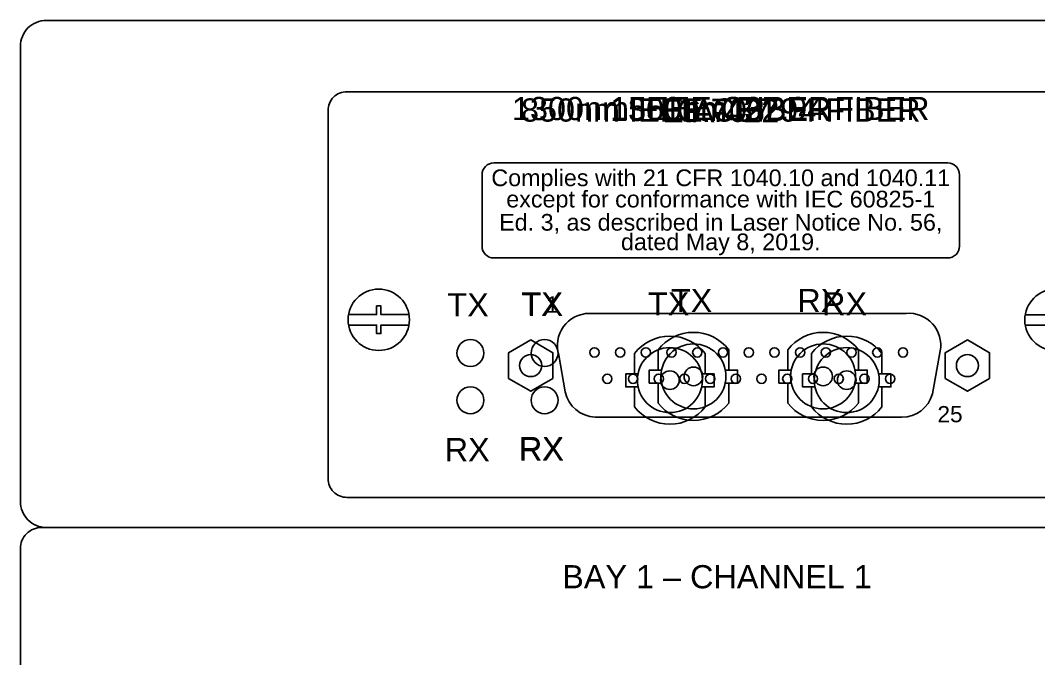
# Model space of a CAD drawing. Extents: x 1 to 47, y 1 to 34.6.
# Drawn here: x 27 to 31.319, y 14.349 to 17.055 of the extents above; entities that cross this region are included whole.
import ezdxf
from ezdxf.enums import TextEntityAlignment as Align

# ---------------------------------------------------------------- set-up
doc = ezdxf.new("R2010")
doc.units = 0
doc.header["$MEASUREMENT"] = 0
for name, color, linetype in [('10_0______DWG_', 7, 'CONTINUOUS'), ('4_2__A__ISOLATED_EIA-422', 7, 'CONTINUOUS'), ('4_3__B__ISOLATED_G_703_CO-', 7, 'CONTINUOUS'), ('4_4__C__850_NM_IEEE_C37_94', 7, 'CONTINUOUS'), ('4_5__D__1300_NM_FIBER', 7, 'CONTINUOUS'), ('4_6__E__1550_NM_FIBER', 7, 'CONTINUOUS'), ('4_7__H__1300_NM_IEEE_C37_9', 7, 'CONTINUOUS')]:
    doc.layers.add(name, color=color, linetype=linetype)
doc.styles.add('ARIAL', font='arial.ttf')

msp = doc.modelspace()

# ---------------------------------------------------------------- linework, layer by layer
at = {"layer": '10_0______DWG_'}
msp.add_lwpolyline([(44.14, 17.0547), (27.11, 17.0547, 0.414214), (27, 16.9447), (27, 15.0147, 0.414214), (27.11, 14.9047), (44.14, 14.9047, 0.414214), (44.25, 15.0147), (44.25, 16.9447, 0.414214), (44.14, 17.0547)], format="xyb", dxfattribs=at)
for points in [[(28.3848, 16.7523), (31.5248, 16.7523, -0.414214), (31.6048, 16.6723), (31.6048, 15.1123, -0.414214), (31.5248, 15.0323), (28.3848, 15.0323, -0.414214), (28.3048, 15.1123), (28.3048, 16.6723, -0.414214)], [(44.25, 5.1847), (44.25, 14.8147, 0.414214), (44.16, 14.9047), (27.09, 14.9047, 0.414214), (27, 14.8147), (27, 5.1847, 0.381966), (27.08, 5.0953), (44.17, 5.0953, 0.381966)]]:
    msp.add_lwpolyline(points, format="xyb", close=True, dxfattribs=at)
for points in [[(28.3919, 15.8074), (28.5105, 15.8074), (28.5105, 15.8438), (28.5295, 15.8438), (28.5295, 15.8074), (28.6481, 15.8074)], [(31.2619, 15.8069), (31.3805, 15.8069), (31.3805, 15.8433), (31.3995, 15.8433), (31.3995, 15.8069), (31.5181, 15.8069)], [(28.3919, 15.7631), (28.5105, 15.7631), (28.5105, 15.7268), (28.5295, 15.7268), (28.5295, 15.7631), (28.6481, 15.7631)], [(31.2619, 15.7626), (31.3805, 15.7626), (31.3805, 15.7262), (31.3995, 15.7262), (31.3995, 15.7626), (31.5181, 15.7626)]]:
    msp.add_lwpolyline(points, dxfattribs=at)
for centre in [(28.52, 15.7853), (31.39, 15.7848)]:
    msp.add_circle(centre, 0.13, dxfattribs=at)
at = {"layer": '4_2__A__ISOLATED_EIA-422'}
msp.add_lwpolyline([(29.4133, 15.8123), (30.7574, 15.8123, -0.493376), (30.9014, 15.6536), (30.8687, 15.4709, -0.334954), (30.7385, 15.3723), (29.4377, 15.3723, -0.342031), (29.3111, 15.4795), (29.2837, 15.6347, -0.504632)], format="xyb", close=True, dxfattribs=at)
for points in [[(29.1646, 15.6997), (29.2586, 15.6454), (29.2586, 15.5369), (29.1646, 15.4826), (29.0706, 15.5369), (29.0706, 15.6454)], [(31.0169, 15.6997), (31.1109, 15.6454), (31.1109, 15.5369), (31.0169, 15.4826), (30.9229, 15.5369), (30.9229, 15.6454)]]:
    msp.add_lwpolyline(points, close=True, dxfattribs=at)
for centre, radius in [((28.909, 15.6442), 0.0571), ((29.1646, 15.5912), 0.047), ((29.4349, 15.6469), 0.0197), ((29.5439, 15.6469), 0.0197), ((29.653, 15.6469), 0.0197), ((29.762, 15.6469), 0.0197), ((29.8711, 15.6469), 0.0197), ((29.9802, 15.6469), 0.0197), ((30.0892, 15.6469), 0.0197), ((30.1983, 15.6469), 0.0197), ((30.3073, 15.6469), 0.0197), ((30.4164, 15.6469), 0.0197), ((30.5254, 15.6469), 0.0197), ((30.6345, 15.6469), 0.0197), ((30.7435, 15.6469), 0.0197), ((31.0169, 15.5912), 0.047), ((29.4894, 15.5351), 0.0197), ((29.5985, 15.5351), 0.0197), ((29.7075, 15.5351), 0.0197), ((29.8166, 15.5351), 0.0197), ((29.9256, 15.5351), 0.0197), ((30.0347, 15.5351), 0.0197), ((30.1437, 15.5351), 0.0197), ((30.2528, 15.5351), 0.0197), ((30.3618, 15.5351), 0.0197), ((30.4709, 15.5351), 0.0197), ((30.58, 15.5351), 0.0197), ((30.689, 15.5351), 0.0197), ((28.909, 15.4442), 0.0571)]:
    msp.add_circle(centre, radius, dxfattribs=at)
at = {"layer": '4_3__B__ISOLATED_G_703_CO-'}
msp.add_lwpolyline([(29.4133, 15.8123), (30.7574, 15.8123, -0.493376), (30.9014, 15.6536), (30.8687, 15.4709, -0.334954), (30.7385, 15.3723), (29.4377, 15.3723, -0.342031), (29.3111, 15.4795), (29.2837, 15.6347, -0.504632)], format="xyb", close=True, dxfattribs=at)
for points in [[(29.1646, 15.6997), (29.2586, 15.6454), (29.2586, 15.5369), (29.1646, 15.4826), (29.0706, 15.5369), (29.0706, 15.6454)], [(31.0169, 15.6997), (31.1109, 15.6454), (31.1109, 15.5369), (31.0169, 15.4826), (30.9229, 15.5369), (30.9229, 15.6454)]]:
    msp.add_lwpolyline(points, close=True, dxfattribs=at)
for centre, radius in [((28.909, 15.6442), 0.0571), ((29.1646, 15.5912), 0.047), ((29.4349, 15.6469), 0.0197), ((29.5439, 15.6469), 0.0197), ((29.653, 15.6469), 0.0197), ((29.762, 15.6469), 0.0197), ((29.8711, 15.6469), 0.0197), ((29.9802, 15.6469), 0.0197), ((30.0892, 15.6469), 0.0197), ((30.1983, 15.6469), 0.0197), ((30.3073, 15.6469), 0.0197), ((30.4164, 15.6469), 0.0197), ((30.5254, 15.6469), 0.0197), ((30.6345, 15.6469), 0.0197), ((30.7435, 15.6469), 0.0197), ((31.0169, 15.5912), 0.047), ((29.4894, 15.5351), 0.0197), ((29.5985, 15.5351), 0.0197), ((29.7075, 15.5351), 0.0197), ((29.8166, 15.5351), 0.0197), ((29.9256, 15.5351), 0.0197), ((30.0347, 15.5351), 0.0197), ((30.1437, 15.5351), 0.0197), ((30.2528, 15.5351), 0.0197), ((30.3618, 15.5351), 0.0197), ((30.4709, 15.5351), 0.0197), ((30.58, 15.5351), 0.0197), ((30.689, 15.5351), 0.0197), ((28.909, 15.4442), 0.0571)]:
    msp.add_circle(centre, radius, dxfattribs=at)
at = {"layer": '4_4__C__850_NM_IEEE_C37_94'}
msp.add_lwpolyline([(29.0082, 16.4502), (30.933, 16.4502, -0.41414), (30.983, 16.4002), (30.983, 16.0974, -0.414295), (30.933, 16.0474), (29.0082, 16.0474, -0.414173), (28.9582, 16.0974), (28.9582, 16.4002, -0.414246)], format="xyb", close=True, dxfattribs=at)
for points in [[(30.0044, 15.5719), (30.0044, 15.6583, 0.493109), (29.7052, 15.6583), (29.7052, 15.5719)], [(30.5544, 15.5719), (30.5544, 15.6583, 0.493109), (30.2552, 15.6583), (30.2552, 15.5719)], [(30.0044, 15.5168), (30.0044, 15.4323, -0.493109), (29.7052, 15.4323), (29.7052, 15.5168)], [(30.5544, 15.5168), (30.5544, 15.4323, -0.493109), (30.2552, 15.4323), (30.2552, 15.5168)]]:
    msp.add_lwpolyline(points, format="xyb", dxfattribs=at)
for points in [[(29.72, 15.5168), (29.6674, 15.5168), (29.6674, 15.5719), (29.7196, 15.5719)], [(29.99, 15.5719), (30.0422, 15.5719), (30.0422, 15.5168), (29.9896, 15.5168)], [(30.27, 15.5168), (30.2174, 15.5168), (30.2174, 15.5719), (30.2696, 15.5719)], [(30.54, 15.5719), (30.5922, 15.5719), (30.5922, 15.5168), (30.5396, 15.5168)]]:
    msp.add_lwpolyline(points, dxfattribs=at)
for centre, radius in [((29.2232, 15.6442), 0.0571), ((29.8548, 15.5453), 0.1378), ((30.4048, 15.5453), 0.1378), ((29.8548, 15.5453), 0.0395), ((30.4048, 15.5453), 0.0395), ((29.2232, 15.4442), 0.0571)]:
    msp.add_circle(centre, radius, dxfattribs=at)
at = {"layer": '4_5__D__1300_NM_FIBER'}
msp.add_lwpolyline([(29.0082, 16.4502), (30.933, 16.4502, -0.41414), (30.983, 16.4002), (30.983, 16.0974, -0.414295), (30.933, 16.0474), (29.0082, 16.0474, -0.414173), (28.9582, 16.0974), (28.9582, 16.4002, -0.414246)], format="xyb", close=True, dxfattribs=at)
for points in [[(29.9044, 15.5559), (29.9044, 15.6424, 0.493109), (29.6052, 15.6424), (29.6052, 15.5559)], [(30.6544, 15.5559), (30.6544, 15.6424, 0.493109), (30.3552, 15.6424), (30.3552, 15.5559)], [(29.9044, 15.5008), (29.9044, 15.4164, -0.493109), (29.6052, 15.4164), (29.6052, 15.5008)], [(30.6544, 15.5008), (30.6544, 15.4164, -0.493109), (30.3552, 15.4164), (30.3552, 15.5008)]]:
    msp.add_lwpolyline(points, format="xyb", dxfattribs=at)
for points in [[(29.62, 15.5008), (29.5674, 15.5008), (29.5674, 15.5559), (29.6196, 15.5559)], [(29.89, 15.5559), (29.9422, 15.5559), (29.9422, 15.5008), (29.8896, 15.5008)], [(30.37, 15.5008), (30.3174, 15.5008), (30.3174, 15.5559), (30.3696, 15.5559)], [(30.64, 15.5559), (30.6922, 15.5559), (30.6922, 15.5008), (30.6396, 15.5008)]]:
    msp.add_lwpolyline(points, dxfattribs=at)
for centre, radius in [((29.2232, 15.6442), 0.0571), ((29.7548, 15.5294), 0.1378), ((30.5048, 15.5294), 0.1378), ((29.7548, 15.5294), 0.0395), ((30.5048, 15.5294), 0.0395), ((29.2232, 15.4442), 0.0571)]:
    msp.add_circle(centre, radius, dxfattribs=at)
at = {"layer": '4_6__E__1550_NM_FIBER'}
msp.add_lwpolyline([(29.0082, 16.4502), (30.933, 16.4502, -0.41414), (30.983, 16.4002), (30.983, 16.0974, -0.414295), (30.933, 16.0474), (29.0082, 16.0474, -0.414173), (28.9582, 16.0974), (28.9582, 16.4002, -0.414246)], format="xyb", close=True, dxfattribs=at)
for points in [[(29.9044, 15.5559), (29.9044, 15.6424, 0.493109), (29.6052, 15.6424), (29.6052, 15.5559)], [(30.6544, 15.5559), (30.6544, 15.6424, 0.493109), (30.3552, 15.6424), (30.3552, 15.5559)], [(29.9044, 15.5008), (29.9044, 15.4164, -0.493109), (29.6052, 15.4164), (29.6052, 15.5008)], [(30.6544, 15.5008), (30.6544, 15.4164, -0.493109), (30.3552, 15.4164), (30.3552, 15.5008)]]:
    msp.add_lwpolyline(points, format="xyb", dxfattribs=at)
for points in [[(29.62, 15.5008), (29.5674, 15.5008), (29.5674, 15.5559), (29.6196, 15.5559)], [(29.89, 15.5559), (29.9422, 15.5559), (29.9422, 15.5008), (29.8896, 15.5008)], [(30.37, 15.5008), (30.3174, 15.5008), (30.3174, 15.5559), (30.3696, 15.5559)], [(30.64, 15.5559), (30.6922, 15.5559), (30.6922, 15.5008), (30.6396, 15.5008)]]:
    msp.add_lwpolyline(points, dxfattribs=at)
for centre, radius in [((29.2232, 15.6442), 0.0571), ((29.7548, 15.5294), 0.1378), ((30.5048, 15.5294), 0.1378), ((29.7548, 15.5294), 0.0395), ((30.5048, 15.5294), 0.0395), ((29.2232, 15.4442), 0.0571)]:
    msp.add_circle(centre, radius, dxfattribs=at)
at = {"layer": '4_7__H__1300_NM_IEEE_C37_9'}
for points in [[(29.9044, 15.5559), (29.9044, 15.6424, 0.493109), (29.6052, 15.6424), (29.6052, 15.5559)], [(30.6544, 15.5559), (30.6544, 15.6424, 0.493109), (30.3552, 15.6424), (30.3552, 15.5559)], [(29.9044, 15.5008), (29.9044, 15.4164, -0.493109), (29.6052, 15.4164), (29.6052, 15.5008)], [(30.6544, 15.5008), (30.6544, 15.4164, -0.493109), (30.3552, 15.4164), (30.3552, 15.5008)]]:
    msp.add_lwpolyline(points, format="xyb", dxfattribs=at)
for points in [[(29.62, 15.5008), (29.5674, 15.5008), (29.5674, 15.5559), (29.6196, 15.5559)], [(29.89, 15.5559), (29.9422, 15.5559), (29.9422, 15.5008), (29.8896, 15.5008)], [(30.37, 15.5008), (30.3174, 15.5008), (30.3174, 15.5559), (30.3696, 15.5559)], [(30.64, 15.5559), (30.6922, 15.5559), (30.6922, 15.5008), (30.6396, 15.5008)]]:
    msp.add_lwpolyline(points, dxfattribs=at)
for centre, radius in [((29.2232, 15.6442), 0.0571), ((29.7548, 15.5294), 0.1378), ((30.5048, 15.5294), 0.1378), ((29.7548, 15.5294), 0.0395), ((30.5048, 15.5294), 0.0395), ((29.2232, 15.4442), 0.0571)]:
    msp.add_circle(centre, radius, dxfattribs=at)

# ---------------------------------------------------------------- texts
at = {"layer": '10_0______DWG_', "style": 'ARIAL'}
msp.add_text('BAY 1 – CHANNEL 1', height=0.098333, dxfattribs=at).set_placement((29.9548, 14.6467), align=Align.CENTER)
at = {"layer": '4_2__A__ISOLATED_EIA-422', "style": 'ARIAL'}
msp.add_text('EIA-422', height=0.09833, dxfattribs=at).set_placement((29.9706, 16.6224), align=Align.CENTER)
for s, height, p in [('TX', 0.09833, (28.8112, 15.7994)), ('1', 0.0688, (29.2286, 15.8156)), ('25', 0.06883, (30.8895, 15.3507)), ('RX', 0.09833, (28.7998, 15.1858))]:
    msp.add_text(s, height=height, dxfattribs=at).set_placement(p)
at = {"layer": '4_3__B__ISOLATED_G_703_CO-', "style": 'ARIAL'}
msp.add_text('G.703', height=0.09833, dxfattribs=at).set_placement((29.9706, 16.624), align=Align.CENTER)
for s, height, p in [('TX', 0.09833, (28.8112, 15.7994)), ('1', 0.0688, (29.2286, 15.8156)), ('25', 0.06883, (30.8895, 15.3507)), ('RX', 0.09833, (28.7998, 15.1858))]:
    msp.add_text(s, height=height, dxfattribs=at).set_placement(p)
at = {"layer": '4_4__C__850_NM_IEEE_C37_94', "style": 'ARIAL'}
for s, height, p in [('850nm IEEE C37.94 FIBER', 0.098333, (29.9706, 16.6255)), ('Complies with 21 CFR 1040.10 and 1040.11', 0.0708, (29.9706, 16.3519)), ('Complies with 21 CFR 1040.10 and 1040.11', 0.0708, (29.9706, 16.3519)), ('except for conformance with IEC 60825-1', 0.0708, (29.9706, 16.2616)), ('except for conformance with IEC 60825-1', 0.0708, (29.9706, 16.2616)), ('Ed. 3, as described in Laser Notice No. 56,', 0.0708, (29.9706, 16.1632)), ('Ed. 3, as described in Laser Notice No. 56,', 0.0708, (29.9706, 16.1632)), ('dated May 8, 2019.', 0.0708, (29.9706, 16.0803)), ('dated May 8, 2019.', 0.0708, (29.9706, 16.0803))]:
    msp.add_text(s, height=height, dxfattribs=at).set_placement(p, align=Align.CENTER)
for s, p in [('TX', (29.126, 15.8018)), ('TX', (29.7592, 15.8177)), ('RX', (30.2952, 15.8177)), ('RX', (29.1146, 15.1873))]:
    msp.add_text(s, height=0.09833, dxfattribs=at).set_placement(p)
at = {"layer": '4_5__D__1300_NM_FIBER', "style": 'ARIAL'}
for s, height, p in [('1300nm FIBER', 0.098333, (29.9706, 16.6281)), ('Complies with 21 CFR 1040.10 and 1040.11', 0.0708, (29.9706, 16.3519)), ('Complies with 21 CFR 1040.10 and 1040.11', 0.0708, (29.9706, 16.3519)), ('except for conformance with IEC 60825-1', 0.0708, (29.9706, 16.2616)), ('except for conformance with IEC 60825-1', 0.0708, (29.9706, 16.2616)), ('Ed. 3, as described in Laser Notice No. 56,', 0.0708, (29.9706, 16.1632)), ('Ed. 3, as described in Laser Notice No. 56,', 0.0708, (29.9706, 16.1632)), ('dated May 8, 2019.', 0.0708, (29.9706, 16.0803)), ('dated May 8, 2019.', 0.0708, (29.9706, 16.0803))]:
    msp.add_text(s, height=height, dxfattribs=at).set_placement(p, align=Align.CENTER)
for s, p in [('TX', (29.1252, 15.8036)), ('TX', (29.6619, 15.8036)), ('RX', (30.4005, 15.8036)), ('RX', (29.1138, 15.1899))]:
    msp.add_text(s, height=0.09833, dxfattribs=at).set_placement(p)
at = {"layer": '4_6__E__1550_NM_FIBER', "style": 'ARIAL'}
for s, height, p in [('1550nm FIBER', 0.098333, (29.9706, 16.6318)), ('Complies with 21 CFR 1040.10 and 1040.11', 0.0708, (29.9706, 16.3519)), ('Complies with 21 CFR 1040.10 and 1040.11', 0.0708, (29.9706, 16.3519)), ('except for conformance with IEC 60825-1', 0.0708, (29.9706, 16.2616)), ('except for conformance with IEC 60825-1', 0.0708, (29.9706, 16.2616)), ('Ed. 3, as described in Laser Notice No. 56,', 0.0708, (29.9706, 16.1632)), ('Ed. 3, as described in Laser Notice No. 56,', 0.0708, (29.9706, 16.1632)), ('dated May 8, 2019.', 0.0708, (29.9706, 16.0803)), ('dated May 8, 2019.', 0.0708, (29.9706, 16.0803))]:
    msp.add_text(s, height=height, dxfattribs=at).set_placement(p, align=Align.CENTER)
for s, p in [('TX', (29.1252, 15.8038)), ('TX', (29.6619, 15.8038)), ('RX', (30.4005, 15.8038)), ('RX', (29.1138, 15.1902))]:
    msp.add_text(s, height=0.09833, dxfattribs=at).set_placement(p)
at = {"layer": '4_7__H__1300_NM_IEEE_C37_9', "style": 'ARIAL'}
msp.add_text('1300nm IEEE C37.94 FIBER', height=0.098333, dxfattribs=at).set_placement((29.9706, 16.6318), align=Align.CENTER)
for s, p in [('TX', (29.1252, 15.8038)), ('TX', (29.6619, 15.8038)), ('RX', (30.4005, 15.8038)), ('RX', (29.1138, 15.1902))]:
    msp.add_text(s, height=0.09833, dxfattribs=at).set_placement(p)

doc.saveas('drawing.dxf')
